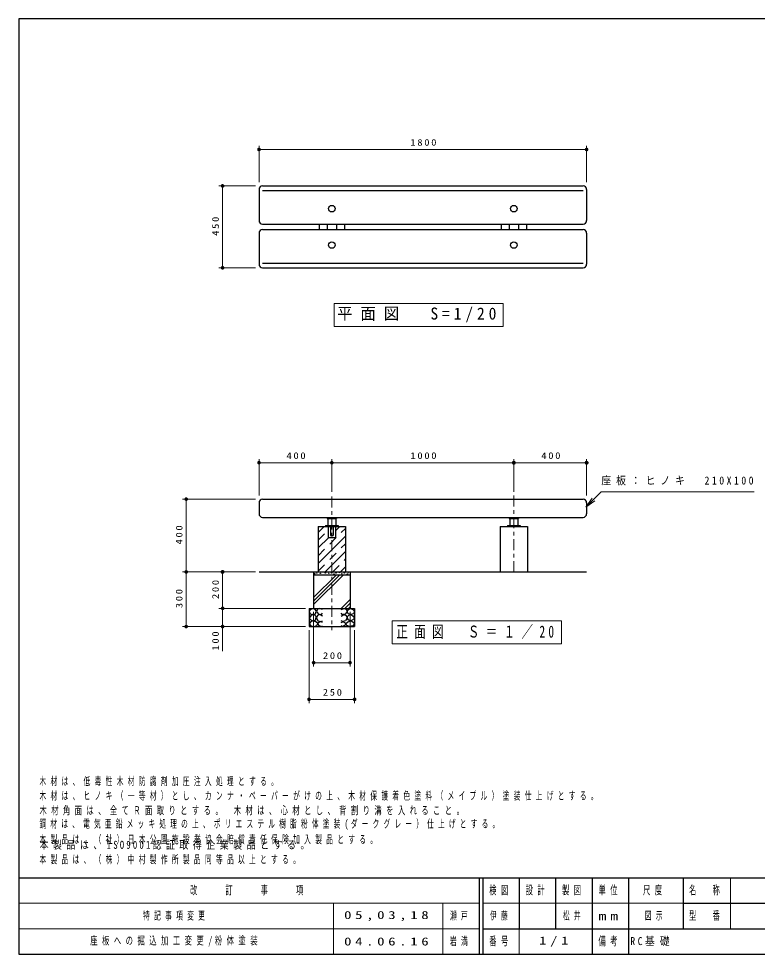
# Model space of a CAD drawing. Units: millimetres on the paper, scale 1:20. Extents: x -365 to 12, y -47 to 257.
# Drawn here: x -365 to -162.1, y 0 to 257 of the extents above; entities that cross this region are included whole.
import ezdxf

# ---------------------------------------------------------------- set-up
doc = ezdxf.new("R2010")
doc.units = ezdxf.units.MM
doc.linetypes.add('USER1', pattern=[4.5, 2.5, -2])
doc.linetypes.add('USER2', pattern=[6, 3, -1, 1, -1])
doc.layers.add('LY_1', color=3, linetype='Continuous', lineweight=25)
doc.layers.add('LY_2', color=7, linetype='Continuous', lineweight=13)
doc.styles.add('ＭＳ ゴシック', font='')
doc.styles.get('ＭＳ ゴシック').set_extended_font_data('MS Gothic')

# ---------------------------------------------------------------- blocks, each defined once
blk = doc.blocks.new('filled_dot')
at = {"color": 0, "linetype": 'Continuous', "lineweight": -2, "const_width": 1.25}
blk.add_lwpolyline([(-0.625, 0, 1), (0.625, 0, 1)], format="xyb", close=True, dxfattribs=at)

msp = doc.modelspace()

# ---------------------------------------------------------------- linework, layer by layer
at = {"layer": 'LY_1', "color": 7, "lineweight": 13}
for p, q in [((-298.99, 212.074), (-298.99, 222.074)), ((-298.99, 221.074), (-208.99, 221.074)), ((-208.99, 212.074), (-208.99, 222.074)), ((-299.99, 211.074), (-309.99, 211.074)), ((-308.99, 188.574), (-308.99, 211.074)), ((-299.99, 188.574), (-309.99, 188.574)), ((-231.884, 178.763), (-278.384, 178.763)), ((-278.384, 178.763), (-278.384, 172.463)), ((-231.884, 172.463), (-231.884, 178.763)), ((-278.384, 172.463), (-231.884, 172.463)), ((-298.99, 126.028), (-298.99, 136.028)), ((-298.99, 135.028), (-278.99, 135.028)), ((-278.99, 127.028), (-278.99, 136.028)), ((-278.99, 135.028), (-228.99, 135.028)), ((-228.99, 127.028), (-228.99, 136.028)), ((-228.99, 135.028), (-208.99, 135.028)), ((-208.99, 126.028), (-208.99, 136.028)), ((-299.99, 125.028), (-319.99, 125.028)), ((-318.99, 105.028), (-318.99, 125.028)), ((-209.199, 122.779), (-207.432, 125.253)), ((-209.199, 122.779), (-207.078, 124.9)), ((-206.725, 124.546), (-209.199, 122.779)), ((-299.99, 105.028), (-319.99, 105.028)), ((-318.99, 90.028), (-318.99, 105.028)), ((-308.99, 95.028), (-308.99, 105.028)), ((-283.99, 96.053), (-275.765, 104.278)), ((-283.99, 97.043), (-276.755, 104.278)), ((-283.99, 98.033), (-277.745, 104.278)), ((-276.388, 95.028), (-273.99, 97.426)), ((-275.398, 95.028), (-273.99, 96.437)), ((-274.408, 95.028), (-273.99, 95.447)), ((-286.24, 95.028), (-309.99, 95.028)), ((-308.99, 83.308), (-308.99, 95.028)), ((-283.99, 94.028), (-283.99, 79.093)), ((-273.99, 94.028), (-273.99, 79.093)), ((-286.24, 90.028), (-319.99, 90.028)), ((-215.909, 91.597), (-262.409, 91.597)), ((-262.409, 91.597), (-262.409, 85.297)), ((-215.909, 85.297), (-215.909, 91.597)), ((-285.24, 89.028), (-285.24, 69.028)), ((-272.74, 89.028), (-272.74, 69.028)), ((-262.409, 85.297), (-215.909, 85.297)), ((-273.99, 80.093), (-283.99, 80.093)), ((-272.74, 70.028), (-285.24, 70.028))]:
    msp.add_line(p, q, dxfattribs=at)
at = {"layer": 'LY_1'}
for p, q in [((-297.99, 211.074), (-209.99, 211.074)), ((-298.99, 210.074), (-298.99, 201.574)), ((-297.99, 209.824), (-209.99, 209.824)), ((-208.99, 210.074), (-208.99, 201.574)), ((-297.99, 200.574), (-209.99, 200.574)), ((-282.49, 200.574), (-282.49, 199.074)), ((-280.24, 200.574), (-280.24, 199.074)), ((-277.74, 200.574), (-277.74, 199.074)), ((-275.49, 200.574), (-275.49, 199.074)), ((-232.49, 200.574), (-232.49, 199.074)), ((-230.24, 200.574), (-230.24, 199.074)), ((-227.74, 200.574), (-227.74, 199.074)), ((-225.49, 200.574), (-225.49, 199.074)), ((-298.99, 198.074), (-298.99, 189.574)), ((-297.99, 199.074), (-209.99, 199.074)), ((-208.99, 198.074), (-208.99, 189.574)), ((-297.99, 189.824), (-209.99, 189.824)), ((-297.99, 188.574), (-209.99, 188.574)), ((-298.99, 124.028), (-298.99, 121.028)), ((-297.99, 125.028), (-209.99, 125.028)), ((-208.99, 124.028), (-208.99, 121.028)), ((-297.99, 120.028), (-209.99, 120.028)), ((-280.24, 120.028), (-280.24, 119.728)), ((-280.24, 119.728), (-277.74, 119.728)), ((-280.057, 119.728), (-280.057, 117.828)), ((-277.922, 119.728), (-277.922, 117.828)), ((-277.74, 120.028), (-277.74, 119.728)), ((-230.24, 120.028), (-230.24, 119.728)), ((-230.24, 119.728), (-227.74, 119.728)), ((-230.057, 119.728), (-230.057, 117.828)), ((-227.922, 119.728), (-227.922, 117.828)), ((-227.74, 120.028), (-227.74, 119.728)), ((-282.74, 115.859), (-281.071, 117.528)), ((-282.74, 117.528), (-282.74, 105.028)), ((-282.74, 117.528), (-275.24, 117.528)), ((-280.74, 117.828), (-280.74, 117.528)), ((-280.74, 117.828), (-277.24, 117.828)), ((-279.99, 117.528), (-279.99, 114.528)), ((-279.315, 117.528), (-279.315, 115.028)), ((-278.665, 117.528), (-278.665, 115.028)), ((-277.99, 116.367), (-276.828, 117.528)), ((-277.99, 117.528), (-277.99, 114.528)), ((-277.24, 117.828), (-277.24, 117.528)), ((-275.24, 117.528), (-275.24, 105.028)), ((-232.74, 117.528), (-225.24, 117.528)), ((-232.74, 117.528), (-232.74, 105.028)), ((-230.74, 117.828), (-227.24, 117.828)), ((-230.74, 117.828), (-230.74, 117.528)), ((-227.24, 117.828), (-227.24, 117.528)), ((-225.24, 117.528), (-225.24, 105.028)), ((-282.74, 107.374), (-275.24, 114.874)), ((-282.74, 111.617), (-279.828, 114.528)), ((-279.99, 114.528), (-277.99, 114.528)), ((-279.315, 115.028), (-278.665, 115.028)), ((-280.843, 105.028), (-275.24, 110.631)), ((-276.6, 105.028), (-275.24, 106.389)), ((-298.99, 105.028), (-208.99, 105.028)), ((-283.99, 105.028), (-283.99, 95.028)), ((-283.99, 104.278), (-273.99, 104.278)), ((-273.99, 105.028), (-273.99, 95.028)), ((-285.24, 95.028), (-285.24, 90.028)), ((-285.24, 95.028), (-272.74, 95.028)), ((-272.74, 95.028), (-272.74, 90.028)), ((-285.24, 90.028), (-272.74, 90.028))]:
    msp.add_line(p, q, dxfattribs=at)
at = {"layer": 'LY_1', "color": 7, "linetype": 'USER2', "lineweight": 13}
for p, q in [((-228.99, 126.028), (-228.99, 104.028)), ((-278.99, 125.728), (-278.99, 89.028))]:
    msp.add_line(p, q, dxfattribs=at)
at = {"layer": 'LY_1', "linetype": 'USER1'}
for p, q in [((-282.74, 109.495), (-275.24, 116.995)), ((-282.74, 113.738), (-279.99, 116.488)), ((-282.74, 105.253), (-275.24, 112.753)), ((-278.722, 105.028), (-275.24, 108.51))]:
    msp.add_line(p, q, dxfattribs=at)
at = {"layer": 'LY_1', "color": 7, "lineweight": 13}
msp.add_lwpolyline([(-209.199, 122.779), (-204.957, 127.021), (-162.948, 127.021)], dxfattribs=at)
at = {"layer": 'LY_1'}
for points in [[(-284.117, 94.998), (-284.751, 94.697), (-285.226, 94.222), (-284.925, 93.525), (-284.196, 93.382), (-283.499, 93.541), (-283.246, 94.127), (-283.436, 94.634)], [(-284.244, 93.351), (-284.783, 93.002), (-285.226, 92.321), (-284.719, 91.861), (-284.054, 91.545), (-283.357, 91.988), (-283.278, 92.828), (-283.685, 93.19)], [(-273.862, 94.998), (-273.228, 94.697), (-272.753, 94.222), (-273.054, 93.525), (-273.783, 93.382), (-274.48, 93.541), (-274.733, 94.127), (-274.543, 94.634)], [(-273.735, 93.351), (-273.197, 93.002), (-272.753, 92.321), (-273.26, 91.861), (-273.925, 91.545), (-274.622, 91.988), (-274.702, 92.828), (-274.294, 93.19)], [(-284.285, 91.554), (-284.854, 91.235), (-285.191, 90.812), (-284.788, 90.246), (-283.845, 90.043), (-283.13, 90.362), (-282.856, 90.867), (-283.395, 91.323)], [(-273.694, 91.554), (-273.126, 91.235), (-272.788, 90.812), (-273.191, 90.246), (-274.134, 90.043), (-274.85, 90.362), (-275.123, 90.867), (-274.584, 91.323)]]:
    msp.add_lwpolyline(points, close=True, dxfattribs=at)
for points in [[(-281.519, 94.713), (-282.375, 95.03), (-282.913, 94.761), (-283.23, 94.159), (-282.644, 93.398), (-281.868, 93.335), (-281.519, 93.731)], [(-281.535, 92.907), (-282.295, 93.303), (-282.929, 93.05), (-283.23, 92.4), (-282.786, 91.624), (-282.026, 91.386), (-281.535, 91.592)], [(-276.46, 94.713), (-275.605, 95.03), (-275.066, 94.761), (-274.749, 94.159), (-275.335, 93.398), (-276.112, 93.335), (-276.46, 93.731)], [(-276.444, 92.907), (-275.684, 93.303), (-275.05, 93.05), (-274.749, 92.4), (-275.193, 91.624), (-275.953, 91.386), (-276.444, 91.592)], [(-281.519, 91.18), (-282.184, 91.386), (-282.834, 90.832), (-282.66, 90.436), (-281.931, 90.071), (-281.519, 90.23)], [(-276.46, 91.18), (-275.795, 91.386), (-275.145, 90.832), (-275.32, 90.436), (-276.048, 90.071), (-276.46, 90.23)]]:
    msp.add_lwpolyline(points, dxfattribs=at)
for centre, radius in [((-278.99, 204.824), 0.9), ((-228.99, 204.824), 0.9), ((-278.99, 194.824), 0.9), ((-228.99, 194.824), 0.9), ((-283.654, 104.561), 0.05), ((-283.105, 104.756), 0.05), ((-282.149, 104.632), 0.05), ((-280.768, 104.72), 0.05), ((-279.829, 104.685), 0.05), ((-279.05, 104.756), 0.05), ((-278.413, 104.437), 0.05), ((-277.864, 104.72), 0.05), ((-276.907, 104.88), 0.05), ((-276.235, 104.561), 0.05), ((-275.562, 104.72), 0.05), ((-274.694, 104.455), 0.05), ((-274.499, 104.826), 0.05)]:
    msp.add_circle(centre, radius, dxfattribs=at)
for centre, start, end in [((-297.99, 210.074), 89.99998, 179.99996), ((-209.99, 210.074), 0, 89.99998), ((-297.99, 201.574), 179.99998, 270.00003), ((-209.99, 201.574), 270.00002, 0), ((-297.99, 198.074), 89.99998, 179.99996), ((-209.99, 198.074), 0, 89.99998), ((-297.99, 189.574), 179.99998, 270.00003), ((-209.99, 189.574), 270.00002, 0), ((-297.99, 124.028), 89.99998, 179.99996), ((-209.99, 124.028), 0, 89.99998), ((-297.99, 121.028), 179.99998, 270.00003), ((-209.99, 121.028), 270.00002, 0)]:
    msp.add_arc(centre, 1, start, end, dxfattribs=at)
at = {"layer": 'LY_2', "color": 20, "lineweight": 25}
for p, q in [((0, 257), (-365, 257)), ((-365, 257), (-365, 0)), ((-365, 21), (0, 21)), ((-365, 0), (0, 0))]:
    msp.add_line(p, q, dxfattribs=at)
at = {"layer": 'LY_2', "color": 3, "lineweight": 25}
for p, q in [((-238.5, 21), (-238.5, 0)), ((-237.5, 21), (-237.5, 0)), ((-227.5, 21), (-227.5, 7)), ((-217.5, 21), (-217.5, 7)), ((-207.5, 21), (-207.5, 0)), ((-197.5, 21), (-197.5, 7)), ((-182.5, 21), (-182.5, 7)), ((-182.5, 14), (-70, 14)), ((-237.5, 7), (0, 7)), ((-197.5, 7), (-197.5, 0))]:
    msp.add_line(p, q, dxfattribs=at)
at = {"layer": 'LY_2'}
for p, q in [((-169.5, 21), (-169.5, 7)), ((-365, 14), (-238.5, 14)), ((-278.5, 14), (-278.5, 0)), ((-248.5, 14), (-248.5, 0)), ((-237.5, 14), (-182.5, 14)), ((-365, 7), (-238.5, 7)), ((-227.5, 7), (-227.5, 0))]:
    msp.add_line(p, q, dxfattribs=at)

# ---------------------------------------------------------------- block references
at = {"layer": 'LY_1', "color": 7, "lineweight": 13, "xscale": 0.4, "yscale": 0.4}
for p in [(-298.99, 221.074), (-298.99, 135.028), (-283.99, 80.093), (-285.24, 70.028)]:
    msp.add_blockref('filled_dot', p, dxfattribs=at)
at = {"layer": 'LY_1', "color": 7, "lineweight": 13}
for p, xscale, yscale, rotation in [((-208.99, 221.074), 0.4, 0.4, 180), ((-308.99, 211.074), 0.4, 0.4, 270), ((-308.99, 188.574), 0.4, 0.4, 90), ((-278.99, 135.028), 0.4, 0.4, 180), ((-228.99, 135.028), 0.431, 0.431, 180), ((-208.99, 135.028), 0.431, 0.431, 180), ((-318.99, 125.028), 0.4, 0.4, 270), ((-318.99, 105.028), 0.4, 0.4, 90), ((-318.99, 105.028), 0.4, 0.4, 270), ((-308.99, 105.028), 0.431, 0.431, 270), ((-308.99, 95.028), 0.4, 0.4, 270), ((-318.99, 90.028), 0.4, 0.4, 90), ((-308.99, 90.028), 0.4, 0.4, 90), ((-273.99, 80.093), 0.4, 0.4, 180), ((-272.74, 70.028), 0.4, 0.4, 180)]:
    msp.add_blockref('filled_dot', p, dxfattribs=dict(at, xscale=xscale, yscale=yscale, rotation=rotation))

# ---------------------------------------------------------------- texts
at = {"layer": 'LY_1', "color": 7, "style": 'ＭＳ ゴシック'}
for s, insert, char_height, attachment_point in [('\\T1.33;\\W1.15;1800', (-253.59, 222.074), 1.833, 8), ('\\T1.5;\\W0.95;平面図\u3000S=1/20', (-255.134, 175.613), 3.299, 5), ('\\T1.33;\\W1.15;400', (-288.573, 136.028), 1.833, 8), ('\\T1.33;\\W1.15;1000', (-253.569, 136.028), 1.833, 8), ('\\T1.33;\\W1.15;400', (-218.573, 136.028), 1.833, 8), ('\\T1.5;\\W0.9;座板：ヒノキ\u3000210X100', (-204.948, 130.021), 2.199, 4), ('\\T1.56;\\W0.7;正面図\u3000Ｓ＝１／20', (-239.159, 88.447), 3.299, 5), ('\\T1.33;\\W1.15;200', (-278.573, 81.093), 1.833, 8), ('\\T1.33;\\W1.15;250', (-278.597, 71.028), 1.833, 8), ('\\T1.64;\\W0.6;木材は、低毒性木材防腐剤加圧注入処理とする。', (-359.291, 46.174), 2.199, 7), ('\\T1.64;\\W0.6;木材は、ヒノキ（一等材）とし、カンナ・ペーパーがけの上、木材保護着色塗料（メイプル）塗装仕上げとする。', (-359.291, 42.174), 2.199, 7), ('\\T1.61;\\W0.65;木材角面は、全てＲ面取りとする。\\~木材は、心材とし、背割り溝を入れること。', (-359.291, 38.174), 2.199, 7), ('\\T1.62;\\W0.6;鋼材は、電気亜鉛メッキ処理の上、ポリエステル樹脂粉体塗装(ダークグレー）仕上げとする。', (-359.291, 34.174), 2.199, 7), ('\\T1.64;\\W0.6;本製品は、（社）日本公園施設業協会賠償責任保険加入製品とする。', (-359.291, 30.174), 2.199, 7), ('\\T1.5;\\W0.8;本製品は、ISO9001認証取得企業製品とする。', (-359.291, 31.174), 2.199, 1), ('\\T1.64;\\W0.6;本製品は、（株）中村製作所製品同等品以上とする。', (-359.291, 27.174), 2.199, 1), ('\\T1.64;\\W0.6;特記事項変更', (-321.75, 10.5), 2.199, 5), ('\\T1.5;\\W1.35;05,03,18', (-263.5, 10.5), 2.199, 5), ('\\T1.64;\\W0.6;瀬戸', (-243.5, 10.5), 2.199, 5), ('\\T1.64;\\W0.6;伊藤', (-232.5, 10.5), 2.199, 5), ('\\T1.64;\\W0.6;松井', (-212.5, 10.5), 2.199, 5), ('\\T1.64;\\W0.6;図示', (-190, 10.5), 2.199, 5), ('\\T1.62;\\W0.65;座板への掘込加工変更/粉体塗装', (-321.75, 3.5), 2.199, 5), ('\\T1.5;\\W1.35;04.06.16', (-263.5, 3.5), 2.199, 5), ('\\T1.64;\\W0.6;岩満', (-243.5, 3.5), 2.199, 5), ('\\T1.5;\\W1.35;1/1', (-217.5, 3.5), 2.199, 5), ('\\T1.5;\\W0.9;RC基礎', (-197, 3.5), 2.199, 4)]:
    msp.add_mtext(s, dxfattribs=dict(at, insert=insert, char_height=char_height, attachment_point=attachment_point))
at = {"layer": 'LY_1', "color": 7, "char_height": 1.833, "attachment_point": 8, "rotation": 90, "style": 'ＭＳ ゴシック'}
for s, insert in [('\\T1.33;\\W1.15;450', (-309.99, 200.216)), ('\\T1.33;\\W1.15;400', (-319.99, 115.445)), ('\\T1.33;\\W1.15;200', (-309.99, 100.445)), ('\\T1.33;\\W1.15;300', (-319.99, 97.945)), ('\\T1.33;\\W1.15;100', (-309.99, 86.308))]:
    msp.add_mtext(s, dxfattribs=dict(at, insert=insert))
at = {"layer": 'LY_2', "char_height": 2.346, "attachment_point": 5, "style": 'ＭＳ ゴシック'}
for s, insert in [('\\T1.64;\\W0.6;改\u3000\u3000訂\u3000\u3000事\u3000\u3000項', (-301.75, 17.5)), ('\\T1.64;\\W0.6;検図', (-232.5, 17.5)), ('\\T1.64;\\W0.6;設計', (-222.5, 17.5)), ('\\T1.64;\\W0.6;製図', (-212.5, 17.5)), ('\\T1.64;\\W0.6;単位', (-202.5, 17.5)), ('\\T1.64;\\W0.6;尺度', (-190.25, 17.5)), ('\\T1.64;\\W0.6;名\u3000称', (-176, 17.5)), ('\\T1.5;\\W1.35;mm', (-202.5, 10.5)), ('\\T1.64;\\W0.6;型\u3000番', (-176, 10.5)), ('\\T1.64;\\W0.6;備考', (-202.5, 3.5)), ('\\T1.64;\\W0.6;番号', (-232.5, 3.5))]:
    msp.add_mtext(s, dxfattribs=dict(at, insert=insert))

doc.saveas('drawing.dxf')
